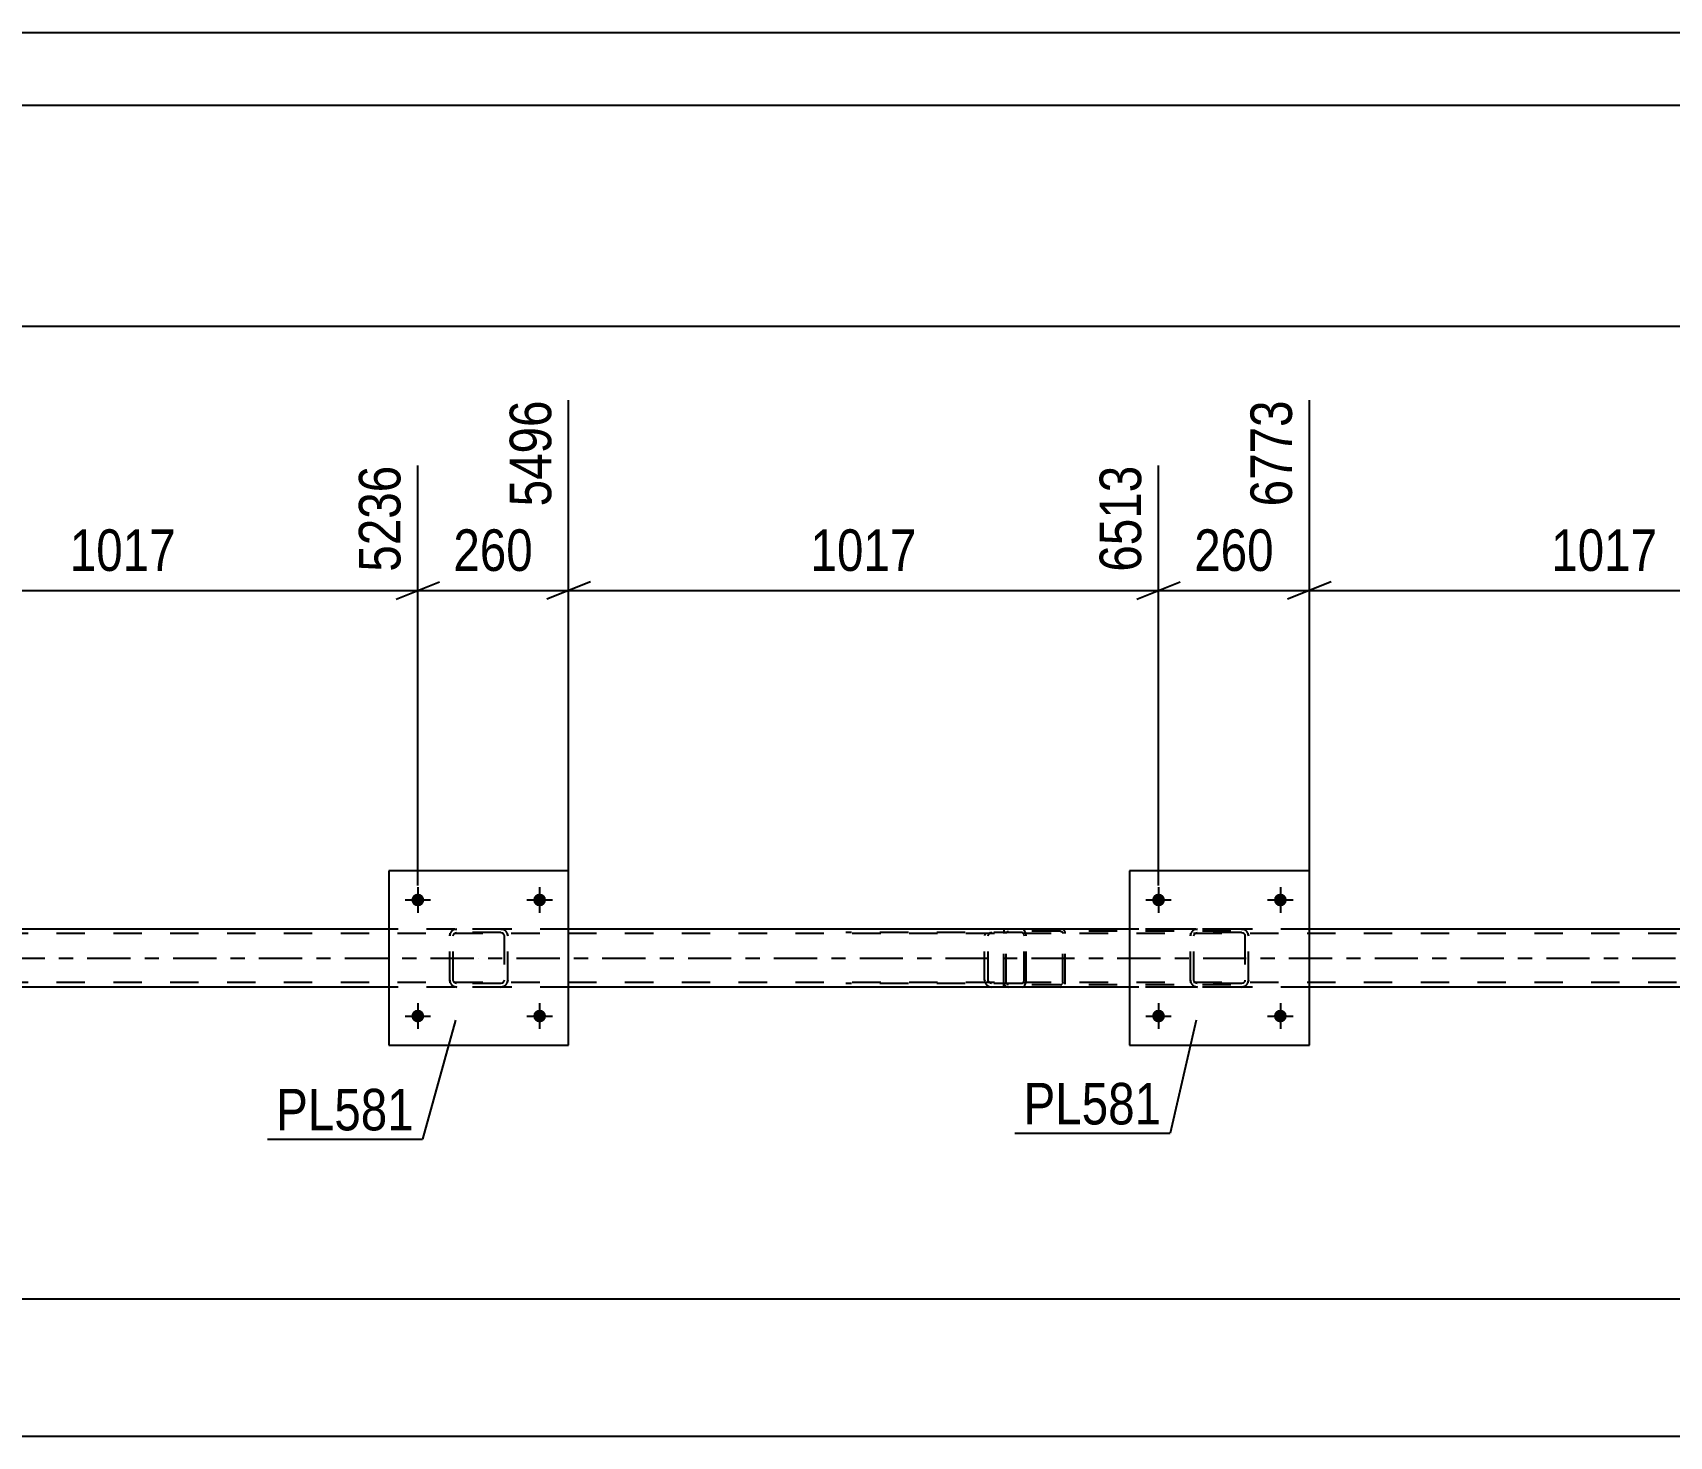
# Model space of a CAD drawing. Header units: millimetres. Extents: x -91 to 750, y -418 to 176.
# Drawn here: x 174 to 286.8, y 79.3 to 176.1 of the extents above; entities that cross this region are included whole.
import ezdxf

# ---------------------------------------------------------------- set-up
doc = ezdxf.new("R2010")
doc.units = ezdxf.units.MM
doc.linetypes.add('DXK_LINE_DOT2', pattern=[3.9198, 1.9599, -1.9599])
doc.linetypes.add('DXK_LINE_DOT3', pattern=[5.9187, 2.979, -0.9799, 0.9799, -0.9799])
doc.styles.add('Arial Narrow', font='ARIALN.TTF', dxfattribs={"height": 0.2})

# ---------------------------------------------------------------- blocks, each defined once
blk = doc.blocks.new('Unknown-814185736-1133')
at = {"color": 5, "linetype": 'Continuous'}
for p, q in [((749.66, 176.05), (-91.34, 176.05)), ((744.66, 171.05), (-86.34, 171.05))]:
    blk.add_line(p, q, dxfattribs=at)
blk = doc.blocks.new('Part-814185736-2727 - 2658')
at = {"color": 7, "linetype": 'DXK_LINE_DOT2'}
for p, q in [((253.79, 113.8), (253.82, 113.99)), ((253.82, 113.99), (253.79, 113.8)), ((254.08, 114.25), (254.27, 114.28)), ((254.27, 114.28), (254.08, 114.25)), ((254.1, 113.97), (254.18, 114.02)), ((254.18, 114.02), (254.27, 114.04)), ((257.31, 114.28), (254.27, 114.28)), ((257.31, 114.04), (254.27, 114.04)), ((257.31, 114.28), (257.49, 114.25)), ((257.49, 114.25), (257.31, 114.28)), ((257.31, 114.04), (257.4, 114.02)), ((257.4, 114.02), (257.48, 113.97)), ((257.75, 113.99), (257.79, 113.8)), ((257.79, 113.8), (257.75, 113.99)), ((253.79, 110.76), (253.79, 113.8)), ((254.03, 113.8), (254.05, 113.89)), ((254.03, 110.76), (254.03, 113.8)), ((254.05, 113.89), (254.1, 113.97)), ((257.48, 113.97), (257.53, 113.89)), ((257.53, 113.89), (257.55, 113.8)), ((257.55, 113.8), (257.55, 110.76)), ((257.79, 110.76), (257.79, 113.8)), ((253.82, 110.58), (253.79, 110.76)), ((253.79, 110.76), (253.82, 110.58)), ((254.05, 110.67), (254.03, 110.76)), ((254.1, 110.59), (254.05, 110.67)), ((257.53, 110.67), (257.48, 110.59)), ((257.55, 110.76), (257.53, 110.67)), ((257.79, 110.76), (257.75, 110.58)), ((257.75, 110.58), (257.79, 110.76)), ((254.27, 110.28), (254.08, 110.32)), ((254.08, 110.32), (254.27, 110.28)), ((254.18, 110.54), (254.1, 110.59)), ((254.27, 110.52), (254.18, 110.54)), ((257.31, 110.52), (254.27, 110.52)), ((257.31, 110.28), (254.27, 110.28)), ((257.4, 110.54), (257.31, 110.52)), ((257.49, 110.32), (257.31, 110.28)), ((257.31, 110.28), (257.49, 110.32)), ((257.48, 110.59), (257.4, 110.54))]:
    blk.add_line(p, q, dxfattribs=at)
at = {"color": 7, "linetype": 'DXK_LINE_DOT3'}
blk.add_line((255.79, 112.28), (255.79, 112.28), dxfattribs=at)
at = {"color": 7, "linetype": 'DXK_LINE_DOT2'}
for centre, start, end in [((254.27, 113.8), 112.5, 157.5), ((254.27, 113.8), 112.5, 157.5), ((257.31, 113.8), 22.5, 67.5), ((257.31, 113.8), 22.5, 67.5), ((254.27, 110.76), 202.5, 247.5), ((254.27, 110.76), 202.5, 247.5), ((257.31, 110.76), 292.5, 337.5), ((257.31, 110.76), 292.5, 337.5)]:
    blk.add_arc(centre, 0.48, start, end, dxfattribs=at)
blk = doc.blocks.new('Bolt-814185736-2665 - 2658')
at = {"linetype": 'Continuous'}
for points in [[(252.03, 108.28, -1), (251.15, 108.28, -1)], [(260.43, 108.28, -1), (259.55, 108.28, -1)]]:
    blk.add_hatch(color=1, dxfattribs=at).paths.add_polyline_path(points)
at = {"color": 1, "linetype": 'Continuous'}
for p, q in [((251.59, 109.16), (251.59, 107.4)), ((259.99, 109.16), (259.99, 107.4)), ((250.71, 108.28), (252.47, 108.28)), ((259.11, 108.28), (260.87, 108.28))]:
    blk.add_line(p, q, dxfattribs=at)
blk = doc.blocks.new('Part-814185736-2694 - 2658')
at = {"color": 2, "linetype": 'Continuous'}
for p, q in [((261.99, 118.28), (249.59, 118.28)), ((249.59, 118.28), (249.59, 106.28)), ((261.99, 106.28), (261.99, 118.28)), ((249.59, 106.28), (261.99, 106.28))]:
    blk.add_line(p, q, dxfattribs=at)
blk = doc.blocks.new('Part-814185736-2695 - 2658')
at = {"color": 7, "linetype": 'DXK_LINE_DOT2'}
for p, q in [((202.71, 113.8), (202.74, 113.99)), ((202.74, 113.99), (202.71, 113.8)), ((203, 114.25), (203.19, 114.28)), ((203.19, 114.28), (203, 114.25)), ((203.02, 113.97), (203.1, 114.02)), ((203.1, 114.02), (203.19, 114.04)), ((206.23, 114.28), (203.19, 114.28)), ((206.23, 114.04), (203.19, 114.04)), ((206.23, 114.28), (206.41, 114.25)), ((206.41, 114.25), (206.23, 114.28)), ((206.23, 114.04), (206.32, 114.02)), ((206.32, 114.02), (206.4, 113.97)), ((206.67, 113.99), (206.71, 113.8)), ((206.71, 113.8), (206.67, 113.99)), ((202.71, 110.76), (202.71, 113.8)), ((202.95, 113.8), (202.97, 113.89)), ((202.95, 110.76), (202.95, 113.8)), ((202.97, 113.89), (203.02, 113.97)), ((206.4, 113.97), (206.45, 113.89)), ((206.45, 113.89), (206.47, 113.8)), ((206.47, 113.8), (206.47, 110.76)), ((206.71, 110.76), (206.71, 113.8)), ((202.74, 110.58), (202.71, 110.76)), ((202.71, 110.76), (202.74, 110.58)), ((202.97, 110.67), (202.95, 110.76)), ((203.02, 110.59), (202.97, 110.67)), ((206.45, 110.67), (206.4, 110.59)), ((206.47, 110.76), (206.45, 110.67)), ((206.71, 110.76), (206.67, 110.58)), ((206.67, 110.58), (206.71, 110.76)), ((203.19, 110.28), (203, 110.32)), ((203, 110.32), (203.19, 110.28)), ((203.1, 110.54), (203.02, 110.59)), ((203.19, 110.52), (203.1, 110.54)), ((206.23, 110.52), (203.19, 110.52)), ((206.23, 110.28), (203.19, 110.28)), ((206.32, 110.54), (206.23, 110.52)), ((206.41, 110.32), (206.23, 110.28)), ((206.23, 110.28), (206.41, 110.32)), ((206.4, 110.59), (206.32, 110.54))]:
    blk.add_line(p, q, dxfattribs=at)
at = {"color": 7, "linetype": 'DXK_LINE_DOT3'}
blk.add_line((204.71, 112.28), (204.71, 112.28), dxfattribs=at)
at = {"color": 7, "linetype": 'DXK_LINE_DOT2'}
for centre, start, end in [((203.19, 113.8), 112.5, 157.5), ((203.19, 113.8), 112.5, 157.5), ((206.23, 113.8), 22.5, 67.5), ((206.23, 113.8), 22.5, 67.5), ((203.19, 110.76), 202.5, 247.5), ((203.19, 110.76), 202.5, 247.5), ((206.23, 110.76), 292.5, 337.5), ((206.23, 110.76), 292.5, 337.5)]:
    blk.add_arc(centre, 0.48, start, end, dxfattribs=at)
blk = doc.blocks.new('Part-814185736-2700 - 2658')
at = {"color": 2, "linetype": 'Continuous'}
for p, q in [((210.91, 118.28), (198.51, 118.28)), ((198.51, 118.28), (198.51, 106.28)), ((210.91, 106.28), (210.91, 118.28)), ((198.51, 106.28), (210.91, 106.28))]:
    blk.add_line(p, q, dxfattribs=at)
blk = doc.blocks.new('Bolt-814185736-2708 - 2658')
at = {"linetype": 'Continuous'}
for points in [[(252.03, 116.28, -1), (251.15, 116.28, -1)], [(260.43, 116.28, -1), (259.55, 116.28, -1)]]:
    blk.add_hatch(color=1, dxfattribs=at).paths.add_polyline_path(points)
at = {"color": 1, "linetype": 'Continuous'}
for p, q in [((250.71, 116.28), (252.47, 116.28)), ((251.59, 117.16), (251.59, 115.4)), ((259.11, 116.28), (260.87, 116.28)), ((259.99, 117.16), (259.99, 115.4))]:
    blk.add_line(p, q, dxfattribs=at)
blk = doc.blocks.new('Bolt-814185736-2709 - 2658')
at = {"linetype": 'Continuous'}
for points in [[(200.95, 108.28, -1), (200.07, 108.28, -1)], [(209.35, 108.28, -1), (208.47, 108.28, -1)]]:
    blk.add_hatch(color=1, dxfattribs=at).paths.add_polyline_path(points)
at = {"color": 1, "linetype": 'Continuous'}
for p, q in [((200.51, 109.16), (200.51, 107.4)), ((208.91, 109.16), (208.91, 107.4)), ((199.63, 108.28), (201.39, 108.28)), ((208.03, 108.28), (209.79, 108.28))]:
    blk.add_line(p, q, dxfattribs=at)
blk = doc.blocks.new('Bolt-814185736-2710 - 2658')
at = {"linetype": 'Continuous'}
for points in [[(200.95, 116.28, -1), (200.07, 116.28, -1)], [(209.35, 116.28, -1), (208.47, 116.28, -1)]]:
    blk.add_hatch(color=1, dxfattribs=at).paths.add_polyline_path(points)
at = {"color": 1, "linetype": 'Continuous'}
for p, q in [((199.63, 116.28), (201.39, 116.28)), ((200.51, 117.16), (200.51, 115.4)), ((208.03, 116.28), (209.79, 116.28)), ((208.91, 117.16), (208.91, 115.4))]:
    blk.add_line(p, q, dxfattribs=at)
blk = doc.blocks.new('Part-814185736-2781 - 2658')
at = {"color": 2, "linetype": 'Continuous'}
for p, q in [((198.51, 114.28), (159.83, 114.28)), ((249.59, 114.28), (210.91, 114.28)), ((300.67, 114.28), (261.99, 114.28)), ((198.51, 110.28), (159.83, 110.28)), ((249.59, 110.28), (210.91, 110.28)), ((300.67, 110.28), (261.99, 110.28))]:
    blk.add_line(p, q, dxfattribs=at)
at = {"color": 7, "linetype": 'DXK_LINE_DOT2'}
for p, q in [((210.91, 114.28), (198.51, 114.28)), ((261.99, 114.28), (249.59, 114.28)), ((640.09, 113.96), (35.67, 113.96)), ((640.09, 110.6), (35.67, 110.6)), ((210.91, 110.28), (198.51, 110.28)), ((261.99, 110.28), (249.59, 110.28))]:
    blk.add_line(p, q, dxfattribs=at)
at = {"color": 7, "linetype": 'DXK_LINE_DOT3'}
blk.add_line((35.67, 112.28), (640.09, 112.28), dxfattribs=at)
blk = doc.blocks.new('Part-814185736-2959 - 2658')
at = {"color": 7, "linetype": 'DXK_LINE_DOT2'}
for p, q in [((242.18, 114.28), (230.03, 114.28)), ((242.18, 114.04), (230.03, 114.04)), ((239.63, 113.99), (239.61, 113.89)), ((240.09, 114.28), (239.9, 114.25)), ((239.91, 113.97), (240, 114.03)), ((240, 114.03), (240.09, 114.04)), ((240.91, 114.28), (240.91, 114.04)), ((242.29, 114.25), (242.18, 114.28)), ((242.18, 114.04), (242.23, 114.03)), ((242.23, 114.03), (242.28, 113.97)), ((242.37, 114.14), (242.29, 114.25)), ((242.43, 113.99), (242.37, 114.14)), ((242.45, 113.8), (242.43, 113.99)), ((239.61, 113.89), (239.59, 113.8)), ((239.59, 110.76), (239.59, 113.8)), ((239.84, 113.8), (239.86, 113.9)), ((239.84, 110.76), (239.84, 113.8)), ((239.86, 113.9), (239.91, 113.97)), ((242.28, 113.97), (242.31, 113.9)), ((242.31, 113.9), (242.32, 113.8)), ((242.32, 110.76), (242.32, 113.8)), ((242.45, 110.76), (242.45, 113.8)), ((239.59, 110.76), (239.61, 110.68)), ((239.61, 110.68), (239.63, 110.58)), ((239.85, 110.7), (239.84, 110.76)), ((239.86, 110.67), (239.85, 110.7)), ((239.91, 110.59), (239.86, 110.67)), ((242.28, 110.59), (242.29, 110.63)), ((242.29, 110.63), (242.31, 110.67)), ((242.31, 110.67), (242.32, 110.76)), ((242.43, 110.58), (242.45, 110.76)), ((242.18, 110.52), (230.03, 110.52)), ((242.18, 110.28), (230.03, 110.28)), ((239.9, 110.32), (240.09, 110.28)), ((240, 110.54), (239.91, 110.59)), ((240.09, 110.52), (240, 110.54)), ((240.91, 110.28), (240.91, 110.52)), ((242.23, 110.54), (242.18, 110.52)), ((242.18, 110.28), (242.29, 110.32)), ((242.28, 110.59), (242.23, 110.54)), ((242.29, 110.32), (242.37, 110.42)), ((242.37, 110.42), (242.43, 110.58))]:
    blk.add_line(p, q, dxfattribs=at)
blk.add_arc((240.08, 110.78), 0.492, 203.8494, 248.8059, dxfattribs=at)
blk = doc.blocks.new('Part-814185736-2960 - 2658')
at = {"color": 7, "linetype": 'DXK_LINE_DOT2'}
for p, q in [((240.93, 114.09), (240.91, 113.96)), ((241.08, 113.96), (241.09, 114.03)), ((241.09, 114.03), (241.13, 114.08)), ((241.25, 114.28), (241.12, 114.26)), ((241.13, 114.08), (241.16, 114.1)), ((241.16, 114.1), (241.18, 114.11)), ((241.18, 114.11), (241.25, 114.12)), ((256.58, 114.28), (241.25, 114.28)), ((256.58, 114.12), (241.25, 114.12)), ((244.95, 114.26), (244.82, 114.28)), ((244.82, 114.12), (244.89, 114.11)), ((244.89, 114.11), (244.94, 114.08)), ((244.94, 114.08), (244.98, 114.03)), ((244.98, 114.03), (244.99, 113.96)), ((245.16, 113.96), (245.14, 114.09)), ((240.91, 110.6), (240.91, 113.96)), ((241.08, 110.6), (241.08, 113.96)), ((244.99, 110.6), (244.99, 113.96)), ((245.16, 110.6), (245.16, 113.96)), ((240.91, 110.6), (240.93, 110.48)), ((241.09, 110.54), (241.08, 110.6)), ((244.99, 110.6), (244.98, 110.54)), ((245.14, 110.48), (245.16, 110.6)), ((241.13, 110.49), (241.09, 110.54)), ((241.12, 110.31), (241.25, 110.28)), ((241.18, 110.46), (241.13, 110.49)), ((241.25, 110.44), (241.18, 110.46)), ((256.58, 110.44), (241.25, 110.44)), ((256.58, 110.28), (241.25, 110.28)), ((244.82, 110.44), (244.89, 110.46)), ((244.82, 110.28), (244.95, 110.31)), ((244.89, 110.46), (244.91, 110.47)), ((244.91, 110.47), (244.94, 110.49)), ((244.98, 110.54), (244.94, 110.49))]:
    blk.add_line(p, q, dxfattribs=at)
for centre, start, end in [((244.84, 113.95), 24.32, 69.2417), ((241.23, 110.62), 204.32, 249.2417)]:
    blk.add_arc(centre, 0.331, start, end, dxfattribs=at)
blk = doc.blocks.new('StraightDimension-814185736-3009 - 2658')
at = {"color": 7, "linetype": 'Continuous'}
blk.add_line((10.43, 79.32), (640.09, 79.32), dxfattribs=at)
blk = doc.blocks.new('StraightDimension-814185736-3535 - 2658')
at = {"color": 7, "linetype": 'Continuous'}
for p, q in [((261.99, 115.28), (261.99, 150.73)), ((251.59, 117.28), (251.59, 146.23)), ((250.09, 137.01), (253.09, 138.21)), ((263.49, 138.21), (260.49, 137.01)), ((251.59, 137.61), (261.99, 137.61))]:
    blk.add_line(p, q, dxfattribs=at)
at = {"color": 0}
blk.add_wipeout([(260.13, 138.36), (260.13, 142.56), (253.45, 142.56), (253.45, 138.36)], dxfattribs=at)
at = {"color": 3, "style": 'Arial Narrow'}
blk.add_text('260', height=2.863, dxfattribs=at).set_placement((254.05, 138.96))
at = {"color": 0, "linetype": 'Continuous'}
blk.add_wipeout([(261.39, 151.33), (257.19, 151.33), (257.19, 142.81), (261.39, 142.81)], dxfattribs=at)
at = {"color": 3, "linetype": 'Continuous', "style": 'Arial Narrow'}
blk.add_text('6773', height=2.863, rotation=90.0002, dxfattribs=at).set_placement((260.79, 143.41))
blk = doc.blocks.new('StraightDimension-814185736-3125 - 2658')
at = {"color": 7, "linetype": 'Continuous'}
blk.add_line((9.79, 155.82), (640.73, 155.82), dxfattribs=at)
blk = doc.blocks.new('StraightDimension-814185736-3148 - 2658')
at = {"color": 7, "linetype": 'Continuous'}
blk.add_line((74.65, 88.78), (640.09, 88.78), dxfattribs=at)
blk = doc.blocks.new('StraightDimension-814185736-3488 - 2658')
at = {"color": 7, "linetype": 'Continuous'}
for p, q in [((159.83, 115.19), (159.83, 150.73)), ((200.51, 117.28), (200.51, 146.23)), ((161.33, 138.21), (158.33, 137.01)), ((199.01, 137.01), (202.01, 138.21)), ((159.83, 137.61), (200.51, 137.61))]:
    blk.add_line(p, q, dxfattribs=at)
at = {"color": 0}
blk.add_wipeout([(184.42, 138.36), (184.42, 142.56), (175.91, 142.56), (175.91, 138.36)], dxfattribs=at)
at = {"color": 3, "style": 'Arial Narrow'}
blk.add_text('1017', height=2.863, dxfattribs=at).set_placement((176.51, 138.96))
at = {"color": 0, "linetype": 'Continuous'}
blk.add_wipeout([(199.91, 146.83), (195.71, 146.83), (195.71, 138.31), (199.91, 138.31)], dxfattribs=at)
at = {"color": 3, "linetype": 'Continuous', "style": 'Arial Narrow'}
blk.add_text('5236', height=2.863, rotation=90.0002, dxfattribs=at).set_placement((199.31, 138.91))
blk = doc.blocks.new('StraightDimension-814185736-3499 - 2658')
at = {"color": 7, "linetype": 'Continuous'}
for p, q in [((210.91, 115.28), (210.91, 150.73)), ((200.51, 117.28), (200.51, 146.23)), ((199.01, 137.01), (202.01, 138.21)), ((212.41, 138.21), (209.41, 137.01)), ((200.51, 137.61), (210.91, 137.61))]:
    blk.add_line(p, q, dxfattribs=at)
at = {"color": 0}
blk.add_wipeout([(209.05, 138.36), (209.05, 142.56), (202.36, 142.56), (202.36, 138.36)], dxfattribs=at)
at = {"color": 3, "style": 'Arial Narrow'}
blk.add_text('260', height=2.863, dxfattribs=at).set_placement((202.96, 138.96))
at = {"color": 0, "linetype": 'Continuous'}
blk.add_wipeout([(210.31, 151.33), (206.11, 151.33), (206.11, 142.81), (210.31, 142.81)], dxfattribs=at)
at = {"color": 3, "linetype": 'Continuous', "style": 'Arial Narrow'}
blk.add_text('5496', height=2.863, rotation=90.0002, dxfattribs=at).set_placement((209.71, 143.41))
blk = doc.blocks.new('StraightDimension-814185736-3517 - 2658')
at = {"color": 7, "linetype": 'Continuous'}
for p, q in [((210.91, 115.28), (210.91, 150.73)), ((251.59, 117.28), (251.59, 146.23)), ((212.41, 138.21), (209.41, 137.01)), ((250.09, 137.01), (253.09, 138.21)), ((210.91, 137.61), (251.59, 137.61))]:
    blk.add_line(p, q, dxfattribs=at)
at = {"color": 0}
blk.add_wipeout([(235.5, 138.36), (235.5, 142.56), (226.99, 142.56), (226.99, 138.36)], dxfattribs=at)
at = {"color": 3, "style": 'Arial Narrow'}
blk.add_text('1017', height=2.863, dxfattribs=at).set_placement((227.59, 138.96))
at = {"color": 0, "linetype": 'Continuous'}
blk.add_wipeout([(250.99, 146.83), (246.79, 146.83), (246.79, 138.31), (250.99, 138.31)], dxfattribs=at)
at = {"color": 3, "linetype": 'Continuous', "style": 'Arial Narrow'}
blk.add_text('6513', height=2.863, rotation=90.0002, dxfattribs=at).set_placement((250.39, 138.91))
blk = doc.blocks.new('StraightDimension-814185736-3553 - 2658')
at = {"color": 7, "linetype": 'Continuous'}
for p, q in [((261.99, 115.28), (261.99, 150.73)), ((302.67, 117.28), (302.67, 146.23)), ((263.49, 138.21), (260.49, 137.01)), ((301.17, 137.01), (304.17, 138.21)), ((261.99, 137.61), (302.67, 137.61))]:
    blk.add_line(p, q, dxfattribs=at)
at = {"color": 0}
blk.add_wipeout([(286.58, 138.36), (286.58, 142.56), (278.07, 142.56), (278.07, 138.36)], dxfattribs=at)
at = {"color": 3, "style": 'Arial Narrow'}
blk.add_text('1017', height=2.863, dxfattribs=at).set_placement((278.67, 138.96))
at = {"color": 0, "linetype": 'Continuous'}
blk.add_wipeout([(302.07, 146.83), (297.87, 146.83), (297.87, 138.31), (302.07, 138.31)], dxfattribs=at)
at = {"color": 3, "linetype": 'Continuous', "style": 'Arial Narrow'}
blk.add_text('7790', height=2.863, rotation=90.0002, dxfattribs=at).set_placement((301.47, 138.91))
blk = doc.blocks.new('Mark-814185736-2690 - 2658')
at = {"color": 30, "linetype": 'Continuous'}
for p in [(254.18, 108), (241.68, 100.21)]:
    blk.add_line(p, (252.38, 100.21), dxfattribs=at)
at = {"color": 0}
blk.add_wipeout([(251.78, 100.81), (251.78, 103.81), (242.28, 103.81), (242.28, 100.81)], dxfattribs=at)
blk.add_wipeout([(251.78, 100.81), (251.78, 103.81), (242.28, 103.81), (242.28, 100.81)], dxfattribs=at)
at = {"color": 3, "style": 'Arial Narrow'}
blk.add_text('PL581', height=2.863, dxfattribs=at).set_placement((242.28, 100.81))
blk = doc.blocks.new('Mark-814185736-2696 - 2658')
at = {"color": 30, "linetype": 'Continuous'}
for p in [(203.1, 108), (190.14, 99.8)]:
    blk.add_line(p, (200.84, 99.8), dxfattribs=at)
at = {"color": 0}
blk.add_wipeout([(200.24, 100.4), (200.24, 103.4), (190.74, 103.4), (190.74, 100.4)], dxfattribs=at)
blk.add_wipeout([(200.24, 100.4), (200.24, 103.4), (190.74, 103.4), (190.74, 100.4)], dxfattribs=at)
at = {"color": 3, "style": 'Arial Narrow'}
blk.add_text('PL581', height=2.863, dxfattribs=at).set_placement((190.74, 100.4))

msp = doc.modelspace()

# ---------------------------------------------------------------- block references
for name in ['Unknown-814185736-1133', 'Part-814185736-2700 - 2658', 'Part-814185736-2694 - 2658', 'Bolt-814185736-2710 - 2658', 'Bolt-814185736-2708 - 2658', 'Part-814185736-2781 - 2658', 'Part-814185736-2695 - 2658', 'Part-814185736-2959 - 2658', 'Part-814185736-2960 - 2658', 'Part-814185736-2727 - 2658', 'Bolt-814185736-2709 - 2658', 'Bolt-814185736-2665 - 2658']:
    msp.add_blockref(name, (0, 0))

# ---------------------------------------------------------------- next in the draw order: block references
for name in ['StraightDimension-814185736-3535 - 2658', 'StraightDimension-814185736-3009 - 2658']:
    msp.add_blockref(name, (0, 0))

# ---------------------------------------------------------------- next in the draw order: block references
for name in ['StraightDimension-814185736-3125 - 2658', 'StraightDimension-814185736-3148 - 2658']:
    msp.add_blockref(name, (0, 0))

# ---------------------------------------------------------------- next in the draw order: block references
for name in ['StraightDimension-814185736-3488 - 2658', 'StraightDimension-814185736-3553 - 2658', 'Mark-814185736-2696 - 2658', 'Mark-814185736-2690 - 2658']:
    msp.add_blockref(name, (0, 0))

# ---------------------------------------------------------------- next in the draw order: block references
msp.add_blockref('StraightDimension-814185736-3499 - 2658', (0, 0))

# ---------------------------------------------------------------- next in the draw order: block references
msp.add_blockref('StraightDimension-814185736-3517 - 2658', (0, 0))

doc.saveas('drawing.dxf')
